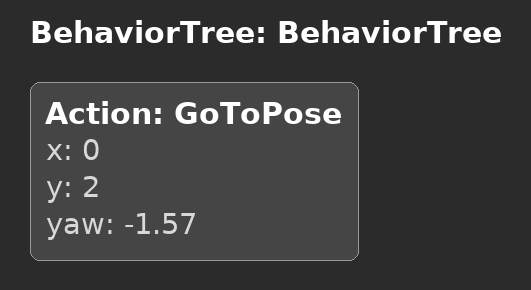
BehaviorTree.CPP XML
<?xml version="1.0"?>
<root main_tree_to_execute="BehaviorTree">
    <BehaviorTree ID="BehaviorTree">
        <Action ID="GoToPose" x="0" y="2" yaw="-1.57"/>
    </BehaviorTree>
</root>
